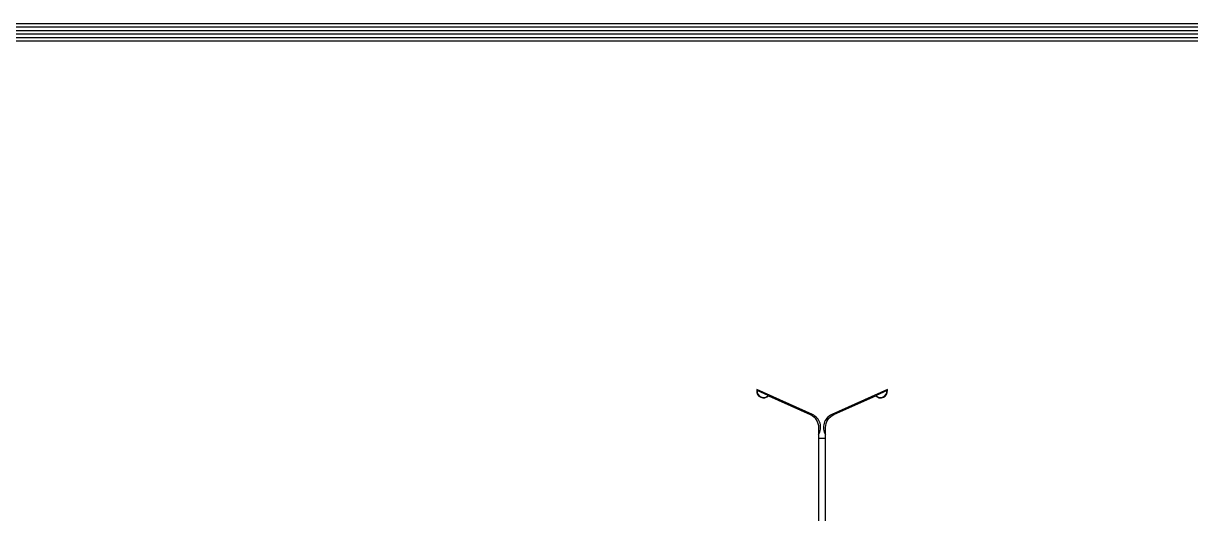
# Model space of a CAD drawing. Header units: millimetres. Extents: x 2046 to 14753, y 2361 to 29276.
# Drawn here: x 6805 to 8469, y 28577 to 29276 of the extents above; entities that cross this region are included whole.
import ezdxf

# ---------------------------------------------------------------- set-up
doc = ezdxf.new("R2010")
doc.units = ezdxf.units.MM
doc.layers.add('ELK-YAZI', color=2, linetype='Continuous', lineweight=25)
doc.layers.add('yazi', color=251, linetype='Continuous', lineweight=25)

msp = doc.modelspace()

# ---------------------------------------------------------------- linework, layer by layer
at = {"layer": 'ELK-YAZI'}
msp.add_line((7938.987, 28684.297), (7948.987, 28684.297), dxfattribs=at)
for points in [[(7938.987, 28689.243, 0.45299298), (7930.219, 28718.005), (7850.852, 28753.854), (7850.852, 28752.499, 0.70844218), (7867.541, 28744.961), (7927.219, 28718.005, -0.29475434), (7938.987, 28699.778), (7938.987, 28444.297)], [(7948.987, 28444.297), (7948.987, 28684.297), (7948.987, 28699.778, -0.29475434), (7960.754, 28718.005), (8020.433, 28744.961, 0.70844218), (8037.122, 28752.499), (8037.122, 28753.854), (7957.754, 28718.005, 0.45299298), (7948.987, 28689.243)]]:
    msp.add_lwpolyline(points, format="xyb", dxfattribs=at)
for points in [[(7851.336, 28752.28, 0.69415037), (7867.056, 28745.179)], [(8020.917, 28745.179, 0.69415037), (8036.637, 28752.28)]]:
    msp.add_lwpolyline(points, format="xyb", close=True, dxfattribs=at)
at = {"layer": 'yazi'}
for points in [[(2995.515, 26057.18), (2995.515, 29275.994), (11484.215, 29275.994), (11484.215, 26057.18)], [(3000.515, 26057.18), (3000.515, 29270.994), (11479.215, 29270.994), (11479.215, 11151.662)], [(3005.515, 8020.024), (3005.515, 29265.994), (11474.215, 29265.994), (11474.215, 26057.18)], [(3010.515, 26057.18), (3010.515, 29260.994), (11469.215, 29260.994), (11469.215, 11151.662)], [(3015.515, 8020.024), (3015.515, 29255.994), (11464.215, 29255.994), (11464.215, 26057.18)], [(3020.515, 26057.18), (3020.515, 29250.994), (11459.215, 29250.994), (11459.215, 11151.662)]]:
    msp.add_lwpolyline(points, dxfattribs=at)

doc.saveas('drawing.dxf')
